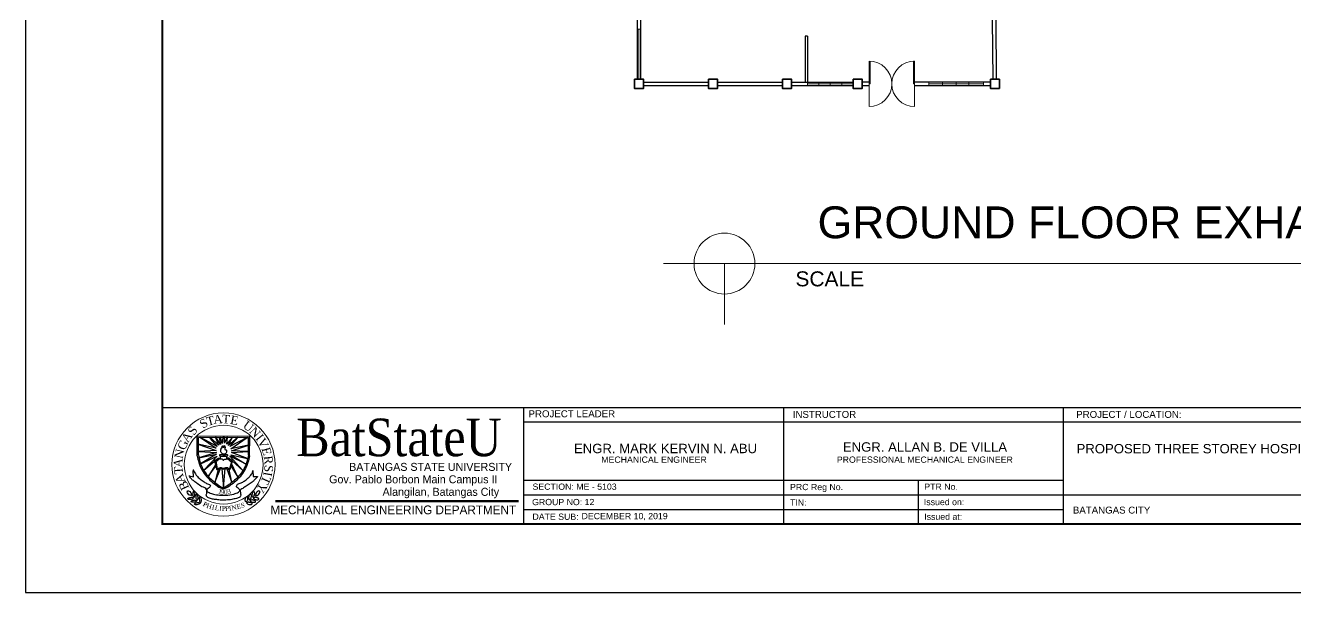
# Model space of a CAD drawing. Header units: millimetres. Extents: x 3 to 434, y 1 to 233.
# Drawn here: x 115.5 to 171.3, y 78.2 to 103.1 of the extents above; entities that cross this region are included whole.
import ezdxf
from ezdxf.enums import TextEntityAlignment as Align

# ---------------------------------------------------------------- set-up
doc = ezdxf.new("R2010")
doc.units = ezdxf.units.MM
doc.header["$MEASUREMENT"] = 0
for name, color, linetype in [('.1', 1, 'Continuous'), ('SHEET', 3, 'Continuous'), ('text', 7, 'Continuous')]:
    doc.layers.add(name, color=color, linetype=linetype)
for name, color, linetype, lineweight in [('stair', 134, 'Continuous', 0), ('texts', 2, 'Continuous', 18), ('WALL', 4, 'Continuous', 30)]:
    doc.layers.add(name, color=color, linetype=linetype, lineweight=lineweight)
doc.styles.add('arial', font='arial.ttf')
doc.styles.add('CGOTHIC', font='GOTHIC.TTF')
doc.styles.add('GARAMOND', font='GARA.TTF')
doc.styles.get("Standard").update_dxf_attribs({"font": 'arial.ttf'})

msp = doc.modelspace()

# ---------------------------------------------------------------- linework, layer by layer
at = {"layer": '.1', "color": 0}
for p, q in [((115.539, 148.586), (115.539, 78.19)), ((115.539, 78.19), (214.814, 78.19))]:
    msp.add_line(p, q, dxfattribs=at)
at = {"layer": '.1', "linetype": 'Continuous', "ltscale": 0.5}
msp.add_line((148.811, 86.319), (148.811, 81.198), dxfattribs=at)
at = {"color": 8, "lineweight": 25}
for p, q in [((142.396, 106.321), (142.396, 100.721)), ((142.546, 106.321), (142.546, 100.721)), ((158.021, 100.722), (157.996, 103.345)), ((158.171, 100.723), (158.146, 103.346)), ((149.771, 102.621), (149.771, 100.596)), ((149.871, 102.621), (149.771, 102.621)), ((149.871, 102.621), (149.871, 100.596)), ((142.671, 100.596), (145.521, 100.596)), ((142.671, 100.446), (145.521, 100.446)), ((145.921, 100.596), (148.771, 100.596)), ((145.921, 100.446), (148.771, 100.446)), ((149.171, 100.596), (151.871, 100.596)), ((149.171, 100.446), (151.871, 100.446)), ((152.571, 100.596), (152.271, 100.596)), ((152.271, 100.446), (152.371, 100.446)), ((152.271, 100.446), (152.571, 100.446)), ((157.896, 100.596), (154.571, 100.596)), ((154.571, 100.446), (157.896, 100.446))]:
    msp.add_line(p, q, dxfattribs=at)
at = {"color": 8, "lineweight": 9}
for p, q in [((142.396, 102.921), (142.546, 102.921)), ((142.471, 102.921), (142.471, 100.721)), ((149.871, 100.596), (150.871, 100.596)), ((149.871, 100.521), (151.871, 100.521)), ((151.871, 100.596), (149.921, 100.596)), ((149.921, 100.446), (151.871, 100.446)), ((150.371, 100.596), (150.371, 100.446)), ((150.871, 100.596), (151.871, 100.596)), ((150.871, 100.596), (150.871, 100.446)), ((151.371, 100.596), (151.371, 100.446)), ((155.196, 100.446), (155.196, 100.596)), ((156.396, 100.596), (155.196, 100.596)), ((155.196, 100.521), (157.596, 100.521)), ((157.596, 100.446), (155.196, 100.446)), ((155.796, 100.596), (155.796, 100.446)), ((156.021, 100.596), (157.896, 100.596)), ((156.396, 100.596), (157.596, 100.596)), ((156.396, 100.596), (156.396, 100.446)), ((156.958, 100.596), (156.958, 100.446)), ((157.596, 100.596), (157.596, 100.446))]:
    msp.add_line(p, q, dxfattribs=at)
at = {"color": 8, "lineweight": 13}
for p, q in [((152.571, 100.521), (152.571, 101.521)), ((152.621, 101.521), (152.621, 100.521)), ((154.571, 101.521), (154.521, 101.521)), ((154.521, 101.521), (154.521, 100.521)), ((154.571, 100.521), (154.571, 101.521)), ((152.571, 100.446), (152.571, 100.596)), ((152.621, 100.521), (152.571, 100.521)), ((152.571, 100.521), (152.571, 99.521)), ((154.521, 100.521), (154.571, 100.521)), ((154.571, 100.596), (154.571, 100.446)), ((154.571, 100.521), (154.571, 99.521))]:
    msp.add_line(p, q, dxfattribs=at)
at = {"color": 0, "linetype": 'ByBlock', "lineweight": 9}
for p, q in [((148.898, 92.633), (143.553, 92.633)), ((146.225, 92.633), (146.225, 89.96)), ((186.867, 92.633), (148.898, 92.633))]:
    msp.add_line(p, q, dxfattribs=at)
for p, q in [((123.082, 84.196), (123.082, 85.063)), ((123.131, 84.231), (123.131, 85)), ((123.961, 84.603), (123.223, 85)), ((123.223, 85), (123.906, 84.527)), ((123.662, 85), (123.63, 84.966)), ((123.63, 84.966), (123.961, 84.603)), ((124.02, 84.657), (123.662, 85)), ((123.912, 85), (123.885, 85)), ((123.885, 85), (124.02, 84.657)), ((124.102, 84.695), (123.912, 85)), ((124.102, 85), (124.044, 84.982)), ((124.044, 84.982), (124.102, 84.695)), ((124.183, 84.738), (124.102, 85)), ((124.205, 85), (124.183, 84.738)), ((124.281, 85), (124.205, 85)), ((124.378, 85), (124.281, 84.744)), ((124.281, 84.744), (124.281, 85)), ((124.617, 85), (124.378, 84.706)), ((124.378, 84.706), (124.416, 85)), ((124.416, 85), (124.378, 85)), ((124.867, 85), (124.46, 84.651)), ((124.46, 84.651), (124.617, 85)), ((125.279, 85), (124.519, 84.597)), ((124.519, 84.597), (124.867, 85)), ((124.557, 84.494), (125.279, 85)), ((125.328, 84.224), (125.328, 85)), ((125.377, 84.196), (125.393, 85.058)), ((123.906, 84.527), (123.109, 84.7)), ((123.109, 84.7), (123.906, 84.424)), ((123.906, 84.424), (123.157, 84.391)), ((123.157, 84.391), (123.928, 84.337)), ((123.928, 84.337), (123.157, 84.102)), ((123.157, 84.102), (123.933, 84.272)), ((123.933, 84.272), (123.231, 83.841)), ((125.328, 84.662), (124.557, 84.494)), ((124.557, 84.239), (125.225, 83.835)), ((124.557, 84.239), (125.295, 84.071)), ((124.579, 84.413), (125.328, 84.662)), ((125.328, 84.38), (124.579, 84.413)), ((124.59, 84.337), (125.328, 84.38)), ((125.295, 84.071), (124.59, 84.337)), ((123.231, 83.841), (123.961, 84.174)), ((123.961, 84.174), (123.364, 83.565)), ((123.364, 83.565), (124.015, 84.109)), ((123.879, 83.805), (123.568, 83.29)), ((123.568, 83.29), (123.89, 83.724)), ((123.845, 83.967), (123.922, 83.612)), ((123.849, 83.027), (124.096, 83.643)), ((123.905, 83.96), (123.963, 83.629)), ((124.091, 84.182), (124.091, 84.081)), ((124.371, 84.17), (124.371, 84.069)), ((125.087, 83.553), (124.454, 84.125)), ((124.581, 83.931), (124.5, 83.623)), ((125.225, 83.835), (124.519, 84.174)), ((124.519, 84.174), (125.087, 83.553)), ((124.531, 83.606), (124.626, 83.97)), ((124.563, 83.757), (124.866, 83.263)), ((124.866, 83.263), (124.595, 83.827)), ((122.734, 83.317), (122.918, 83.279)), ((122.918, 83.279), (122.908, 83.555)), ((124.004, 83.589), (123.849, 83.027)), ((124.161, 83.626), (124.229, 82.789)), ((124.229, 82.789), (124.313, 83.632)), ((124.384, 83.626), (124.603, 83.021)), ((124.603, 83.021), (124.481, 83.594)), ((125.526, 83.557), (125.538, 83.287)), ((125.538, 83.287), (125.718, 83.293))]:
    msp.add_line(p, q)
at = {"color": 8, "lineweight": 9}
for points in [[(142.396, 102.921), (142.546, 102.921), (142.546, 100.721), (142.396, 100.721)], [(149.871, 100.596), (151.871, 100.596), (151.871, 100.446), (149.871, 100.446)], [(149.871, 100.596), (151.871, 100.596), (151.871, 100.446), (149.871, 100.446)], [(155.196, 100.596), (157.596, 100.596), (157.596, 100.446), (155.196, 100.446)], [(155.196, 100.596), (157.596, 100.596), (157.596, 100.446), (155.196, 100.446)]]:
    msp.add_lwpolyline(points, close=True, dxfattribs=at)
at = {"color": 8, "lineweight": 35}
for points in [[(142.271, 100.721), (142.671, 100.721), (142.671, 100.321), (142.271, 100.321)], [(145.521, 100.721), (145.921, 100.721), (145.921, 100.321), (145.521, 100.321)], [(148.771, 100.721), (149.171, 100.721), (149.171, 100.321), (148.771, 100.321)], [(151.871, 100.721), (152.271, 100.721), (152.271, 100.321), (151.871, 100.321)], [(157.896, 100.723), (158.296, 100.723), (158.296, 100.323), (157.896, 100.323)]]:
    msp.add_lwpolyline(points, close=True, dxfattribs=at)
at = {"color": 0, "linetype": 'ByBlock', "lineweight": 9}
msp.add_circle((146.225, 92.633), 1.336, dxfattribs=at)
at = {"color": 8, "lineweight": 13}
for centre, start, end in [((152.571, 100.521), 270, 90), ((154.571, 100.521), 90, 270)]:
    msp.add_arc(centre, 1, start, end, dxfattribs=at)
for points in [[(123.082, 84.196), (123.152, 83.896), (123.298, 83.559), (123.499, 83.277), (123.901, 82.914), (124.172, 82.757), (124.226, 82.741)], [(123.131, 84.231), (123.201, 83.93), (123.347, 83.594), (123.548, 83.312), (123.95, 82.949), (124.221, 82.791), (124.275, 82.775)], [(125.328, 84.231), (125.258, 83.93), (125.111, 83.594), (124.911, 83.312), (124.509, 82.949), (124.238, 82.791), (124.183, 82.775)], [(125.377, 84.196), (125.307, 83.896), (125.16, 83.559), (124.96, 83.277), (124.558, 82.914), (124.287, 82.757), (124.232, 82.741)], [(123.845, 83.967), (123.844, 84.006), (123.901, 84.014), (123.963, 84.038), (124.038, 84.075), (124.091, 84.081), (124.091, 84.104)], [(123.922, 83.612), (123.972, 83.576), (124.024, 83.589), (124.059, 83.626), (124.096, 83.643), (124.149, 83.643), (124.189, 83.634), (124.23, 83.614), (124.297, 83.629), (124.337, 83.64), (124.384, 83.626), (124.481, 83.594), (124.531, 83.606)], [(123.963, 83.629), (124.018, 83.629), (124.027, 83.652), (124.065, 83.673), (124.128, 83.687), (124.189, 83.658), (124.227, 83.652), (124.276, 83.655), (124.314, 83.673), (124.369, 83.678), (124.404, 83.676), (124.436, 83.652), (124.453, 83.638), (124.5, 83.623)], [(124.625, 83.965), (124.613, 84.009), (124.552, 83.994), (124.517, 84.012), (124.491, 84.043), (124.453, 84.067), (124.421, 84.09), (124.371, 84.09)], [(122.816, 82.449), (122.707, 82.488), (122.657, 82.566), (122.65, 82.642), (122.66, 82.655), (122.727, 82.648), (122.793, 82.588), (122.819, 82.53), (122.827, 82.475), (122.827, 82.447), (122.821, 82.447), (122.806, 82.462), (122.805, 82.462)], [(122.949, 82.374), (122.977, 82.446), (122.97, 82.536), (122.952, 82.587), (122.915, 82.622), (122.897, 82.618), (122.884, 82.57), (122.88, 82.525), (122.887, 82.474), (122.887, 82.453), (122.908, 82.418), (122.949, 82.377), (122.956, 82.377)], [(125.515, 82.378), (125.49, 82.451), (125.501, 82.541), (125.52, 82.591), (125.56, 82.624), (125.577, 82.62), (125.588, 82.571), (125.59, 82.526), (125.581, 82.475), (125.58, 82.455), (125.558, 82.421), (125.515, 82.382), (125.508, 82.382)], [(125.651, 82.447), (125.761, 82.482), (125.815, 82.557), (125.825, 82.633), (125.815, 82.647), (125.749, 82.643), (125.679, 82.586), (125.651, 82.529), (125.641, 82.474), (125.639, 82.446), (125.646, 82.446), (125.661, 82.46), (125.663, 82.46)], [(122.922, 82.337), (122.86, 82.291), (122.772, 82.272), (122.718, 82.274), (122.674, 82.301), (122.673, 82.318), (122.715, 82.345), (122.757, 82.361), (122.809, 82.369), (122.828, 82.375), (122.867, 82.365), (122.919, 82.336), (122.92, 82.33)], [(123.06, 82.219), (122.998, 82.172), (122.911, 82.154), (122.856, 82.156), (122.813, 82.182), (122.811, 82.2), (122.853, 82.227), (122.895, 82.242), (122.947, 82.25), (122.967, 82.256), (123.005, 82.246), (123.057, 82.218), (123.059, 82.211)], [(123.211, 82.112), (123.15, 82.065), (123.062, 82.046), (123.007, 82.048), (122.964, 82.075), (122.962, 82.093), (123.005, 82.119), (123.047, 82.135), (123.098, 82.143), (123.118, 82.149), (123.157, 82.139), (123.208, 82.111), (123.21, 82.104)], [(123.087, 82.255), (123.115, 82.327), (123.108, 82.417), (123.091, 82.469), (123.053, 82.503), (123.036, 82.5), (123.022, 82.451), (123.018, 82.407), (123.025, 82.355), (123.025, 82.334), (123.046, 82.3), (123.087, 82.259), (123.094, 82.259)], [(123.238, 82.148), (123.266, 82.22), (123.259, 82.31), (123.242, 82.361), (123.204, 82.396), (123.187, 82.392), (123.173, 82.344), (123.17, 82.299), (123.176, 82.248), (123.176, 82.227), (123.197, 82.193), (123.238, 82.151), (123.245, 82.151)], [(125.216, 82.165), (125.192, 82.238), (125.202, 82.327), (125.222, 82.378), (125.261, 82.411), (125.278, 82.407), (125.29, 82.358), (125.291, 82.313), (125.282, 82.262), (125.282, 82.241), (125.259, 82.208), (125.216, 82.168), (125.21, 82.168)], [(125.242, 82.127), (125.302, 82.078), (125.389, 82.056), (125.443, 82.055), (125.488, 82.08), (125.49, 82.098), (125.449, 82.126), (125.407, 82.144), (125.356, 82.154), (125.337, 82.16), (125.298, 82.152), (125.245, 82.126), (125.243, 82.119)], [(125.372, 82.265), (125.347, 82.339), (125.358, 82.428), (125.377, 82.479), (125.417, 82.511), (125.434, 82.507), (125.445, 82.459), (125.447, 82.414), (125.438, 82.362), (125.437, 82.342), (125.415, 82.308), (125.372, 82.269), (125.365, 82.269)], [(125.398, 82.228), (125.457, 82.179), (125.544, 82.156), (125.599, 82.156), (125.643, 82.181), (125.646, 82.198), (125.604, 82.227), (125.563, 82.245), (125.512, 82.255), (125.492, 82.261), (125.453, 82.253), (125.401, 82.227), (125.399, 82.22)], [(125.541, 82.341), (125.6, 82.291), (125.687, 82.269), (125.742, 82.269), (125.786, 82.294), (125.789, 82.311), (125.747, 82.34), (125.706, 82.357), (125.655, 82.367), (125.635, 82.374), (125.596, 82.365), (125.544, 82.339), (125.542, 82.333)]]:
    msp.add_spline(points, degree=3)
for points, end_tangent in [([(124.077, 84.251), (124.165, 84.247), (124.256, 84.243), (124.318, 84.244), (124.372, 84.25), (124.402, 84.248), (124.403, 84.219), (124.403, 84.195), (124.392, 84.173), (124.367, 84.17), (124.316, 84.165), (124.229, 84.165), (124.124, 84.163), (124.098, 84.178), (124.068, 84.197), (124.076, 84.253), (124.076, 84.259)], (-1, 0)), ([(123.905, 83.96), (123.98, 84), (124.033, 84.047), (124.085, 84.061), (124.137, 84.067), (124.189, 84.047), (124.21, 84.02), (124.23, 84.006), (124.259, 84.032), (124.326, 84.047), (124.389, 84.058), (124.459, 84.026), (124.505, 83.98), (124.563, 83.96), (124.581, 83.968), (124.581, 83.931)], (0, -1))]:
    msp.add_spline(points, degree=3, dxfattribs=dict(end_tangent=end_tangent))
at = {"start_tangent": (-1, 0)}
msp.add_spline([(124.223, 84.271), (124.154, 84.308), (124.118, 84.365), (124.118, 84.427), (124.118, 84.475), (124.133, 84.501), (124.147, 84.549), (124.169, 84.544), (124.176, 84.592), (124.19, 84.628), (124.209, 84.601), (124.247, 84.568), (124.276, 84.568), (124.273, 84.606), (124.26, 84.641), (124.262, 84.653), (124.297, 84.623), (124.297, 84.595), (124.303, 84.569), (124.303, 84.54), (124.292, 84.496), (124.319, 84.455), (124.351, 84.456), (124.372, 84.403), (124.366, 84.36), (124.334, 84.301), (124.304, 84.276), (124.267, 84.269), (124.221, 84.269), (124.224, 84.269)], degree=3, dxfattribs=at)
for points, knots in [([(125.718, 83.293), (125.722, 83.293), (125.746, 83.288), (125.609, 83.159), (125.525, 83.048), (125.352, 82.953), (125.193, 82.846), (125.077, 82.752), (124.951, 82.711), (124.977, 82.581), (125.008, 82.477), (124.934, 82.349), (124.783, 82.321), (124.585, 82.269), (124.342, 82.251), (124.104, 82.245), (123.893, 82.277), (123.707, 82.297), (123.573, 82.345), (123.5, 82.4), (123.473, 82.45), (123.495, 82.538), (123.514, 82.626), (123.483, 82.777), (123.268, 82.822), (123.104, 82.961), (122.951, 83.079), (122.821, 83.168), (122.777, 83.255), (122.705, 83.323), (122.733, 83.319), (122.762, 83.312)], [1.525096, 1.525096, 1.525096, 1.525096, 1.532073, 1.584612, 1.633558, 1.698069, 1.768711, 1.823631, 1.856154, 1.874433, 1.942755, 1.959564, 2.013837, 2.081716, 2.168665, 2.253261, 2.318126, 2.380396, 2.439479, 2.4572, 2.470092, 2.492272, 2.543518, 2.560297, 2.639259, 2.721631, 2.780104, 2.832648, 2.871086, 2.885372, 2.911145, 2.911145, 2.911145, 2.911145]), ([(122.924, 83.584), (122.874, 83.584), (122.996, 83.421), (123.054, 83.308), (123.21, 83.169), (123.385, 83.067), (123.499, 82.951), (123.682, 82.922), (123.638, 82.829), (123.591, 82.779), (123.527, 82.741), (123.478, 82.643), (123.633, 82.555), (123.809, 82.504), (124.028, 82.466), (124.207, 82.469), (124.418, 82.465), (124.653, 82.493), (124.848, 82.572), (124.954, 82.635), (124.954, 82.704), (124.897, 82.745), (124.86, 82.796), (124.794, 82.831), (124.814, 82.899), (124.875, 82.971), (125.013, 82.993), (125.156, 83.096), (125.292, 83.189), (125.395, 83.292), (125.458, 83.386), (125.513, 83.456), (125.526, 83.545), (125.526, 83.557)], [0, 0, 0, 0, 0.050157, 0.09733, 0.169415, 0.238469, 0.297382, 0.34519, 0.361609, 0.384753, 0.415402, 0.43521, 0.480082, 0.549086, 0.637593, 0.692397, 0.728181, 0.847546, 0.920378, 0.94488, 0.959291, 0.979722, 1.010309, 1.023969, 1.046254, 1.066064, 1.119081, 1.173808, 1.241086, 1.282544, 1.318293, 1.350594, 1.379885, 1.379885, 1.379885, 1.379885]), ([(122.908, 83.578), (122.912, 83.583), (122.921, 83.587), (122.933, 83.586), (122.935, 83.586)], [3.04846765, 3.04846765, 3.04846765, 3.04846765, 3.05886904, 3.06079098, 3.06079098, 3.06079098, 3.06079098]), ([(124.202, 83.121), (124.214, 83.119), (124.236, 83.116), (124.251, 83.117), (124.262, 83.121)], [0, 0, 0, 0, 0.01145534, 0.02007474, 0.02007474, 0.02007474, 0.02007474]), ([(124.202, 83.1), (124.214, 83.098), (124.236, 83.095), (124.251, 83.097), (124.262, 83.1)], [0, 0, 0, 0, 0.01145534, 0.02007474, 0.02007474, 0.02007474, 0.02007474]), ([(124.208, 83.052), (124.218, 83.053), (124.235, 83.056), (124.248, 83.055), (124.256, 83.053)], [0.00178548, 0.00178548, 0.00178548, 0.00178548, 0.01145534, 0.01823656, 0.01823656, 0.01823656, 0.01823656]), ([(124.21, 83.031), (124.219, 83.033), (124.235, 83.035), (124.247, 83.034), (124.254, 83.033)], [0.00231179, 0.00231179, 0.00231179, 0.00231179, 0.01145534, 0.0176246, 0.0176246, 0.0176246, 0.0176246])]:
    msp.add_open_spline(points, degree=3, knots=knots)
at = {"layer": 'SHEET', "color": 1}
for p, q in [((121.555, 86.319), (211.806, 86.319)), ((137.402, 86.32), (137.402, 81.198)), ((137.402, 86.319), (137.402, 81.198)), ((148.811, 86.32), (148.811, 81.198)), ((148.811, 86.319), (148.811, 81.198)), ((161.102, 81.198), (161.102, 86.319)), ((137.402, 85.679), (193.972, 85.679)), ((137.402, 83.129), (161.102, 83.129)), ((154.735, 83.129), (154.735, 81.198)), ((137.402, 82.485), (172.878, 82.485)), ((137.402, 81.842), (147.736, 81.842)), ((137.402, 81.842), (161.102, 81.842)), ((148.811, 81.842), (159.145, 81.842))]:
    msp.add_line(p, q, dxfattribs=at)
at = {"layer": 'stair'}
for p, q in [((123.082, 85.063), (125.393, 85.058)), ((123.131, 85), (125.328, 85))]:
    msp.add_line(p, q, dxfattribs=at)
msp.add_circle((124.233, 83.813), 2.263, dxfattribs=at)
at = {"layer": 'stair', "lineweight": 20}
for centre, radius in [((124.233, 83.813), 2.263), ((124.242, 83.806), 1.728)]:
    msp.add_circle(centre, radius, dxfattribs=at)
at = {"layer": 'texts', "color": 85, "linetype": 'Continuous', "lineweight": 50}
msp.add_line((126.52, 82.207), (137.18, 82.207), dxfattribs=at)
at = {"layer": 'WALL', "color": 1, "linetype": 'Continuous', "const_width": 0.0853}
msp.add_lwpolyline([(121.555, 81.198), (211.806, 81.198), (211.806, 145.577), (121.555, 145.577)], close=True, dxfattribs=at)

# ---------------------------------------------------------------- texts
at = {"color": 0, "linetype": 'ByBlock', "lineweight": 9}
for s, height, p in [('GROUND FLOOR EXHAUST LAYOUT', 1.4, (150.311, 93.743)), ('SCALE                                                                                                                              1:400', 0.657637, (149.341, 91.634))]:
    msp.add_text(s, height=height, dxfattribs=at).set_placement(p)
at = {"attachment_point": 1}
for s, insert, char_height, width, rotation in [('{\\fTimes New Roman|b0|i0|c0|p18;\\C1;T}', (123.444, 85.869), 0.37713, 29.67394, 14.448), ('{\\fTimes New Roman|b0|i0|c0|p18;\\C1;A}', (123.767, 85.966), 0.37713, 29.67394, 5.7185), ('{\\fTimes New Roman|b0|i0|c0|p18;\\C1;T}', (124.183, 86.001), 0.37713, 0.3193, 356.815), ('{\\fTimes New Roman|b0|i0|c0|p18;\\C1;E}', (124.58, 85.972), 0.37713, 29.67394, 348.6904), ('{\\fTimes New Roman|b0|i0|c0|p18;\\C1;S}', (122.63, 85.278), 0.37713, 29.67394, 56.1104), ('{\\fTimes New Roman|b0|i0|c0|p18;\\C1;S}', (123.128, 85.693), 0.37713, 29.67394, 33.2318), ('{\\fTimes New Roman|b0|i0|c0|p18;\\C1;U}', (125.272, 85.764), 0.37713, 29.67394, 323.5013), ('{\\fTimes New Roman|b0|i0|c0|p18;\\C1;N}', (125.609, 85.507), 0.37713, 29.67394, 314.1356), ('{\\fTimes New Roman|b0|i0|c0|p18;\\C1;G}', (122.19, 84.564), 0.37713, 29.67394, 65.9347), ('{\\fTimes New Roman|b0|i0|c0|p18;\\C1;A}', (122.354, 84.951), 0.37713, 29.67394, 56.1104), ('{\\fTimes New Roman|b0|i0|c0|p18;\\C1;I}', (125.909, 85.193), 0.37713, 29.67394, 308.6454), ('{\\fTimes New Roman|b0|i0|c0|p18;\\C1;V}', (126.04, 85.023), 0.37713, 29.67394, 298.2002), ('{\\fTimes New Roman|b0|i0|c0|p18;\\C1;N}', (122.066, 84.126), 0.37713, 29.67394, 77.5616), ('{\\fTimes New Roman|b0|i0|c0|p18;\\C1;E}', (126.265, 84.612), 0.37713, 29.67394, 285.4787), ('{\\fTimes New Roman|b0|i0|c0|p18;\\C1;R}', (126.373, 84.22), 0.37713, 29.67394, 276.1995), ('{\\fTimes New Roman|b0|i0|c0|p18;\\C1;A}', (122.035, 83.691), 0.37713, 29.67394, 85.537), ('{\\fTimes New Roman|b0|i0|c0|p18;\\C1;T}', (122.086, 83.37), 0.37713, 29.67394, 94.2665), ('{\\fTimes New Roman|b0|i0|c0|p18;\\C1;S}', (126.42, 83.778), 0.37713, 29.67394, 266.0586), ('{\\fTimes New Roman|b0|i0|c0|p18;\\C1;A}', (122.22, 82.938), 0.37713, 29.67394, 110.3667), ('{\\fTimes New Roman|b0|i0|c0|p18;\\C1;B}', (122.402, 82.632), 0.37713, 29.67394, 115.1841), ('{\\fTimes New Roman|b0|i0|c0|p18;\\C1;T}', (126.331, 83.208), 0.37713, 29.67394, 245.978), ('{\\fTimes New Roman|b0|i0|c0|p18;\\C1;I}', (126.378, 83.452), 0.37713, 29.67394, 259.8108), ('{\\fTimes New Roman|b0|i0|c0|p18;\\C1;1}', (124.019, 82.737), 0.21119, 29.67394, 350.6967), ('{\\fTimes New Roman|b0|i0|c0|p18;\\C1;9}', (124.101, 82.715), 0.21119, 29.67394, 359.8965), ('{\\fTimes New Roman|b0|i0|c0|p18;\\C1;0}', (124.257, 82.711), 0.21119, 29.67394, 359.8965), ('{\\fTimes New Roman|b0|i0|c0|p18;\\C1;3}', (124.371, 82.713), 0.21119, 29.67394, 14.5727), ('{\\fTimes New Roman|b0|i0|c0|p18;\\C1;Y}', (126.181, 82.856), 0.37713, 29.67394, 237.494), ('{\\fTimes New Roman|b0|i0|c0|p18;\\C1;P}', (123.397, 82.193), 0.21119, 29.67394, 333.245), ('{\\fTimes New Roman|b0|i0|c0|p18;\\C1;P}', (123.403, 82.193), 0.21119, 29.67394, 333.245), ('{\\fTimes New Roman|b0|i0|c0|p18;\\C1;H}', (123.529, 82.118), 0.21119, 29.67394, 342.3689), ('{\\fTimes New Roman|b0|i0|c0|p18;\\C1;I}', (123.744, 82.048), 0.21119, 29.67394, 350.7446), ('{\\fTimes New Roman|b0|i0|c0|p18;\\C1;L}', (123.875, 82.029), 0.21119, 29.67394, 350.6967), ('{\\fTimes New Roman|b0|i0|c0|p18;\\C1;I}', (124.051, 81.996), 0.21119, 29.67394, 357.8325), ('{\\fTimes New Roman|b0|i0|c0|p18;\\C1;P}', (124.157, 81.986), 0.21119, 29.67394, 359.8965), ('{\\fTimes New Roman|b0|i0|c0|p18;\\C1;P}', (124.29, 81.979), 0.21119, 29.67394, 7.5162), ('{\\fTimes New Roman|b0|i0|c0|p18;\\C1;I}', (124.452, 81.987), 0.21119, 29.67394, 9.0391), ('{\\fTimes New Roman|b0|i0|c0|p18;\\C1;N}', (124.56, 81.997), 0.21119, 29.67394, 12.9245), ('{\\fTimes New Roman|b0|i0|c0|p18;\\C1;E}', (124.783, 82.053), 0.21119, 29.67394, 14.5727), ('{\\fTimes New Roman|b0|i0|c0|p18;\\C1;S}', (124.962, 82.104), 0.21119, 29.67394, 14.5727)]:
    msp.add_mtext(s, dxfattribs=dict(at, insert=insert, char_height=char_height, width=width, rotation=rotation))
at = {"layer": 'text', "style": 'arial'}
for s, height, p in [('PROJECT LEADER', 0.30409, (137.625, 85.887)), ('INSTRUCTOR', 0.304, (149.224, 85.86)), ('PROJECT / LOCATION:', 0.30402, (161.666, 85.86)), ('PROJECT / LOCATION:', 0.30402, (161.666, 85.86)), ('PROJECT / LOCATION:', 0.30402, (161.666, 85.86)), ('ENGR. ALLAN B. DE VILLA', 0.41257, (151.423, 84.377)), ('ENGR. MARK KERVIN N. ABU', 0.41257, (139.619, 84.31)), ('PROPOSED THREE STOREY HOSPITAL', 0.41257, (161.681, 84.301)), ('MECHANICAL ENGINEER', 0.27505, (140.816, 83.889)), ('PROFESSIONAL MECHANICAL ENGINEER', 0.27505, (151.157, 83.889)), ('SECTION: ME - 5103', 0.27505, (137.799, 82.702)), ('PRC Reg No.', 0.27505, (149.103, 82.688)), ('PTR No.', 0.275, (154.997, 82.702)), ('GROUP NO: 12', 0.27505, (137.781, 82.028)), ('TIN:', 0.275, (149.103, 82.006)), ('Issued on:', 0.275, (154.978, 82.028)), ('BATANGAS CITY', 0.30402, (161.519, 81.66)), ('DATE SUB:', 0.275, (137.796, 81.385)), ('DECEMBER 10, 2019', 0.27505, (139.953, 81.412)), ('Issued at:', 0.275, (154.994, 81.385))]:
    msp.add_text(s, height=height, dxfattribs=at).set_placement(p)
at = {"layer": 'text', "width": 1}
for s, height, style, p in [('BatStateU', 1.6503, 'GARAMOND', (131.939, 84.179)), ('BATANGAS STATE UNIVERSITY', 0.35128, 'CGOTHIC', (133.326, 83.533)), ('Gov. Pablo Borbon Main Campus II', 0.35128, 'CGOTHIC', (132.566, 82.988)), ('Alangilan, Batangas City', 0.35128, 'CGOTHIC', (133.775, 82.438))]:
    msp.add_text(s, height=height, dxfattribs=dict(at, style=style)).set_placement(p, align=Align.CENTER)
at = {"layer": 'WALL', "color": 250, "linetype": 'Continuous', "lineweight": 0, "insert": (126.294, 82.013), "char_height": 0.38403, "width": 12.18966, "attachment_point": 1}
msp.add_mtext('{\\fCentury Gothic|b0|i0|c0|p34;\\C7;MECHANICAL ENGINEERING DEPARTMENT}', dxfattribs=at)

doc.saveas('drawing.dxf')
